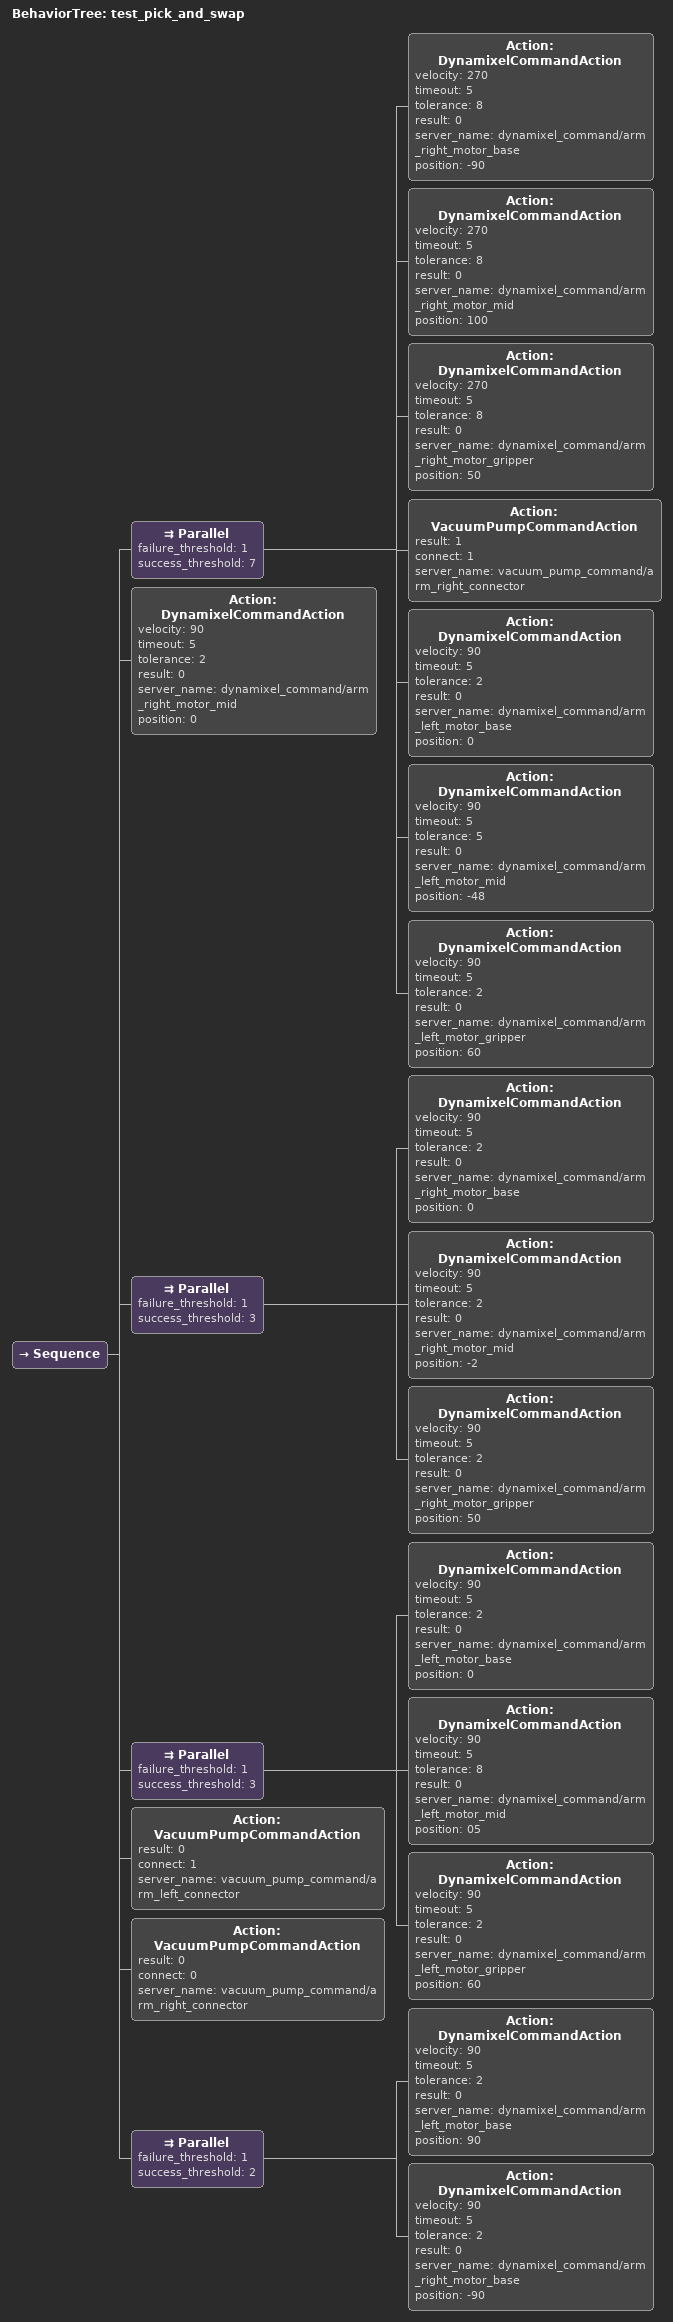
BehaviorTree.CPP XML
<BehaviorTree ID="test_pick_and_swap">
    <Sequence>
         <Parallel failure_threshold="1" success_threshold="7">
            <Action velocity="270" ID="DynamixelCommandAction" timeout="5" tolerance="8" result="0" server_name="dynamixel_command/arm_right_motor_base" position="-90"/>
            <Action velocity="270" ID="DynamixelCommandAction" timeout="5" tolerance="8" result="0" server_name="dynamixel_command/arm_right_motor_mid" position="100"/>
            <Action velocity="270" ID="DynamixelCommandAction" timeout="5" tolerance="8" result="0" server_name="dynamixel_command/arm_right_motor_gripper" position="50"/>
            <Action ID="VacuumPumpCommandAction" result="1" connect="1" server_name="vacuum_pump_command/arm_right_connector"/>
            <Action velocity="90" ID="DynamixelCommandAction" timeout="5" tolerance="2" result="0" server_name="dynamixel_command/arm_left_motor_base" position="0"/>
            <Action velocity="90" ID="DynamixelCommandAction" timeout="5" tolerance="5" result="0" server_name="dynamixel_command/arm_left_motor_mid" position="-48"/>
            <Action velocity="90" ID="DynamixelCommandAction" timeout="5" tolerance="2" result="0" server_name="dynamixel_command/arm_left_motor_gripper" position="60"/>
        </Parallel>
        <Action velocity="90" ID="DynamixelCommandAction" timeout="5" tolerance="2" result="0" server_name="dynamixel_command/arm_right_motor_mid" position="0"/>
       <Parallel failure_threshold="1" success_threshold="3">
            <Action velocity="90" ID="DynamixelCommandAction" timeout="5" tolerance="2" result="0" server_name="dynamixel_command/arm_right_motor_base" position="0"/>
            <Action velocity="90" ID="DynamixelCommandAction" timeout="5" tolerance="2" result="0" server_name="dynamixel_command/arm_right_motor_mid" position="-2"/>
            <Action velocity="90" ID="DynamixelCommandAction" timeout="5" tolerance="2" result="0" server_name="dynamixel_command/arm_right_motor_gripper" position="50"/>
        </Parallel>
         <Parallel failure_threshold="1" success_threshold="3">
            <Action velocity="90" ID="DynamixelCommandAction" timeout="5" tolerance="2" result="0" server_name="dynamixel_command/arm_left_motor_base" position="0"/>
            <Action velocity="90" ID="DynamixelCommandAction" timeout="5" tolerance="8" result="0" server_name="dynamixel_command/arm_left_motor_mid" position="05"/>
            <Action velocity="90" ID="DynamixelCommandAction" timeout="5" tolerance="2" result="0" server_name="dynamixel_command/arm_left_motor_gripper" position="60"/>
        </Parallel>
        <Action ID="VacuumPumpCommandAction" result="0" connect="1" server_name="vacuum_pump_command/arm_left_connector"/>
        <Action ID="VacuumPumpCommandAction" result="0" connect="0" server_name="vacuum_pump_command/arm_right_connector"/>
        <Parallel failure_threshold="1" success_threshold="2">
            <Action velocity="90" ID="DynamixelCommandAction" timeout="5" tolerance="2" result="0" server_name="dynamixel_command/arm_left_motor_base" position="90"/>
            <Action velocity="90" ID="DynamixelCommandAction" timeout="5" tolerance="2" result="0" server_name="dynamixel_command/arm_right_motor_base" position="-90"/>
        </Parallel>
    </Sequence>
</BehaviorTree>
